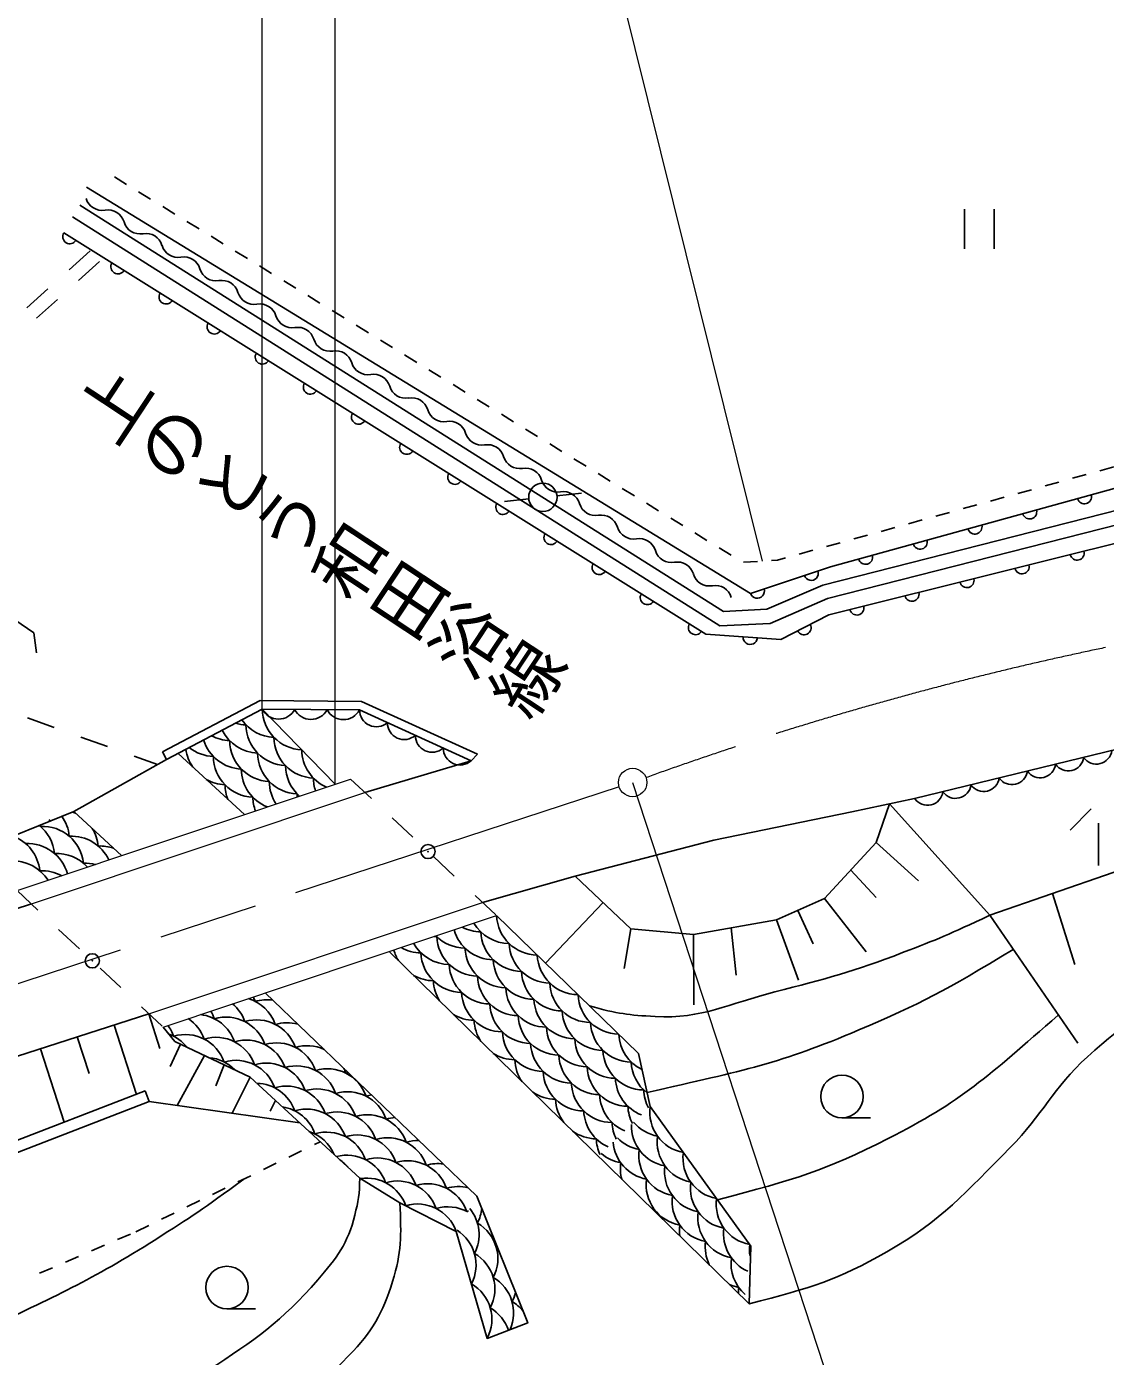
# Model space of a CAD drawing. Units: millimetres, scale not verified. Extents: x 40000 to 680000, y 20000 to 380000.
# Drawn here: x 151440 to 189462, y 266482 to 313347 of the extents above; entities that cross this region are included whole.
import ezdxf
from ezdxf.enums import TextEntityAlignment as Align

# ---------------------------------------------------------------- set-up
doc = ezdxf.new("R2010")
doc.units = ezdxf.units.MM
doc.header["$LTSCALE"] = 1000
doc.header["$PDMODE"] = 32
doc.header["$PDSIZE"] = 500
doc.linetypes.add('CHAIN', pattern=[18.5, 12, -1.5, 3.5, -1.5])
for name, color, linetype, lineweight in [('M-BGD', 7, 'Continuous', 25), ('M-BMK', 2, 'CHAIN', 13), ('M-BMK-SRVR', 3, 'Continuous', 13), ('M-STR-HTXT', 7, 'Continuous', 13), ('M-STR-STR1', 1, 'Continuous', 13)]:
    doc.layers.add(name, color=color, linetype=linetype, lineweight=lineweight)
doc.layers.add('M-OTRS', color=6, linetype='Continuous')
doc.styles.add('@ＭＳ ゴシック', font='')
doc.styles.get('@ＭＳ ゴシック').set_extended_font_data('@MS Gothic')

msp = doc.modelspace()

# ---------------------------------------------------------------- linework, layer by layer
at = {"layer": 'M-BGD'}
for p, q in [((154534, 308049), (154960, 307787)), ((153552, 307689), (176956, 293370)), ((155386, 307526), (155812, 307265)), ((156239, 307003), (156665, 306742)), ((184490, 306916), (184490, 305516)), ((185540, 306916), (185540, 305516)), ((157091, 306480), (157517, 306219)), ((157944, 305958), (158370, 305696)), ((152936, 304775), (153679, 305444)), ((158796, 305435), (159222, 305174)), ((153270, 304404), (154014, 305073)), ((159649, 304912), (160075, 304651)), ((160501, 304389), (160927, 304128)), ((151449, 303438), (152193, 304107)), ((151784, 303066), (152527, 303735)), ((161353, 303867), (161780, 303605)), ((162206, 303344), (162632, 303083)), ((163058, 302821), (163485, 302560)), ((163911, 302298), (164337, 302037)), ((164763, 301776), (165190, 301514)), ((165616, 301253), (166042, 300992)), ((166468, 300730), (166895, 300469)), ((167321, 300208), (167747, 299946)), ((168173, 299685), (168600, 299423)), ((169026, 299162), (169452, 298901)), ((169878, 298639), (170305, 298378)), ((170731, 298117), (171157, 297855)), ((171583, 297594), (172010, 297332)), ((189271, 297694), (189753, 297827)), ((187343, 297160), (187825, 297294)), ((188307, 297427), (188789, 297560)), ((169138, 296703), (168278, 296607)), ((170992, 296910), (170132, 296814)), ((172436, 297071), (172862, 296810)), ((185416, 296626), (185898, 296760)), ((186380, 296893), (186862, 297027)), ((173288, 296548), (173715, 296287)), ((183489, 296093), (183970, 296226)), ((184452, 296359), (184934, 296493)), ((174141, 296026), (174567, 295764)), ((182525, 295826), (183007, 295959)), ((174993, 295503), (175420, 295241)), ((180597, 295292), (181079, 295425)), ((181561, 295559), (182043, 295692)), ((175846, 294980), (176272, 294719)), ((178670, 294758), (179152, 294891)), ((179634, 295025), (180115, 295158)), ((176701, 294469), (177200, 294501)), ((177699, 294533), (177906, 294546)), ((177906, 294546), (178188, 294625)), ((159746, 289294), (162319, 286644)), ((151471, 288986), (152412, 288648)), ((153353, 288309), (154294, 287971)), ((156231, 287784), (156370, 287518)), ((155235, 287632), (156050, 287339)), ((156776, 287732), (159117, 285574)), ((153103, 285687), (154792, 284128)), ((188964, 285779), (188214, 285029)), ((152224, 285386), (152279, 285355)), ((189214, 283779), (189214, 285279)), ((181383, 284591), (182876, 283241)), ((180487, 283618), (181381, 282657)), ((179567, 282617), (181030, 280741)), ((187594, 282792), (188389, 280296)), ((112265, 269582), (151607, 282431)), ((171757, 282480), (169731, 280343)), ((178627, 282202), (179161, 281021)), ((177869, 281867), (178648, 279736)), ((185386, 282027), (188486, 277516)), ((172736, 281551), (172504, 280157)), ((174947, 281353), (174956, 278872)), ((176267, 281585), (176452, 279923)), ((155753, 278556), (125379, 268779)), ((155744, 278553), (156137, 277331)), ((154522, 278160), (155308, 275716)), ((153226, 277743), (153643, 276447)), ((156869, 277486), (156505, 276699)), ((151930, 277326), (152764, 274734)), ((157707, 277088), (156742, 275325)), ((158397, 276760), (158105, 276013)), ((159324, 276320), (158682, 275051)), ((124853, 263964), (155621, 275836)), ((155621, 275836), (155765, 275463)), ((124997, 263591), (155765, 275463)), ((155765, 275463), (161068, 274713)), ((160209, 275504), (160021, 275125)), ((180177, 274892), (181177, 274892)), ((160685, 273507), (161134, 273727)), ((161584, 273946), (161791, 274047)), ((159786, 273069), (160236, 273288)), ((158888, 272630), (159337, 272849)), ((157989, 272192), (158438, 272411)), ((157090, 271753), (157540, 271972)), ((156192, 271314), (156641, 271534)), ((155293, 270876), (155742, 271095)), ((154645, 270597), (155104, 270795)), ((152808, 269807), (153267, 270004)), ((153726, 270202), (154186, 270400)), ((151889, 269411), (152348, 269609)), ((158502, 268157), (159502, 268157))]:
    msp.add_line(p, q, dxfattribs=at)
for points in [[(152751, 306074), (175374, 291940), (178019, 291743), (179716, 292611), (204391, 298770), (209682, 300192), (232580, 308009), (256466, 316102), (256782, 315549), (270026, 321546), (279896, 326086), (284792, 326994), (290714, 327508), (292964, 327902), (294011, 328729), (293993, 329229), (293825, 332890), (293895, 335951), (294691, 340728), (295724, 345891)], [(176956, 293370), (179770, 294307), (194834, 298467), (207619, 301808), (217914, 304966), (226873, 307882), (239294, 312103), (252080, 316476), (255292, 317777), (242370, 329836), (241125, 331840)], [(153319, 307059), (176003, 292739), (177531, 292812), (179505, 293662), (208512, 301046), (219597, 304812), (235450, 310157), (258498, 318087), (270002, 322847), (274739, 325277), (279355, 327220), (283728, 328253), (292110, 329164), (293993, 329229)], [(153052, 306637), (175869, 292232), (177645, 292316), (179666, 293187), (208655, 300566), (219757, 304338), (235611, 309683), (258675, 317619), (270212, 322393), (274951, 324823), (279511, 326743), (283813, 327759), (292146, 328665), (294011, 328729)], [(167506, 282484), (170778, 283408), (175661, 284670), (180520, 285674), (182739, 286141), (201602, 290732), (207682, 292548), (214433, 294759), (231686, 300878), (249254, 307116), (242801, 300674), (236211, 298214), (234966, 296088), (233660, 295663)], [(144744, 296732), (151694, 291979), (151788, 291278)], [(181849, 285954), (185386, 282027), (200599, 287298), (209740, 289700), (214433, 294759)], [(156231, 287784), (159673, 289595), (163239, 289567), (167331, 287701)], [(156370, 287518), (159746, 289294), (163173, 289267), (167109, 287472)], [(111935, 270334), (124655, 275303), (133739, 279050), (144205, 282559), (149793, 284351), (153103, 285687), (156370, 287518)], [(163359, 286359), (167109, 287472), (167331, 287701)], [(170778, 283408), (172736, 281551), (174947, 281353), (177869, 281867), (179567, 282617), (181383, 284591), (181849, 285954)], [(168004, 282018), (173005, 277155), (173415, 275287), (176968, 270368), (176908, 268333), (164214, 280751)], [(159851, 279293), (167311, 272129), (169103, 267665), (167675, 267118), (166582, 270884), (164596, 271898), (163181, 272767), (159324, 276320), (156668, 277581), (156252, 278090)]]:
    msp.add_lwpolyline(points, dxfattribs=at)
for centre, radius in [((169635, 296759), 500), ((180177, 275642), 750), ((158502, 268907), 750)]:
    msp.add_circle(centre, radius, dxfattribs=at)
for centre, radius, start, end in [((154103, 307456), 590, 196.5086, 280.0364), ((154308, 306294), 590, 16.5086, 100.0364), ((152963, 305942), 250, 148.0036, 328.0036), ((155440, 306629), 590, 196.5086, 280.0364), ((155646, 305467), 590, 16.5086, 100.0364), ((156778, 305802), 590, 196.5086, 280.0364), ((156984, 304640), 590, 16.5086, 100.0364), ((154660, 304882), 250, 148.0036, 328.0036), ((158116, 304975), 590, 196.5086, 280.0364), ((158322, 303813), 590, 16.5086, 100.0364), ((156356, 303822), 250, 148.0036, 328.0036), ((159454, 304148), 590, 196.5086, 280.0364), ((159659, 302986), 590, 16.5086, 100.0364), ((158052, 302763), 250, 148.0036, 328.0036), ((160791, 303321), 590, 196.5086, 280.0364), ((160997, 302158), 590, 16.5086, 100.0364), ((162129, 302494), 590, 196.5086, 280.0364), ((159748, 301703), 250, 148.0036, 328.0036), ((162335, 301331), 590, 16.5086, 100.0364), ((163467, 301667), 590, 196.5086, 280.0364), ((163672, 300504), 590, 16.5086, 100.0364), ((161444, 300643), 250, 148.0036, 328.0036), ((164804, 300840), 590, 196.5086, 280.0364), ((165010, 299677), 590, 16.5086, 100.0364), ((163140, 299583), 250, 148.0036, 328.0036), ((166142, 300013), 590, 196.5086, 280.0364), ((166348, 298850), 590, 16.5086, 100.0364), ((167480, 299186), 590, 196.5086, 280.0364), ((164837, 298524), 250, 148.0036, 328.0036), ((167685, 298023), 590, 16.5086, 100.0364), ((168817, 298359), 590, 196.5086, 280.0364), ((166533, 297464), 250, 148.0036, 328.0036), ((169023, 297196), 590, 16.5086, 100.0364), ((170155, 297532), 590, 196.5086, 280.0364), ((170361, 296369), 590, 16.5086, 100.0364), ((188719, 296778), 250, 195.4407, 15.4407), ((168229, 296404), 250, 148.0036, 328.0036), ((171493, 296704), 590, 196.5086, 280.0364), ((186791, 296246), 250, 195.4407, 15.4407), ((171699, 295542), 590, 16.5086, 100.0364), ((184863, 295713), 250, 195.4407, 15.4407), ((169925, 295344), 250, 148.0036, 328.0036), ((172831, 295877), 590, 196.5086, 280.0364), ((173036, 294715), 590, 16.5086, 100.0364), ((174168, 295050), 590, 196.5086, 280.0364), ((182935, 295181), 250, 195.4407, 15.4407), ((188464, 294795), 250, 194.0147, 14.0147), ((171621, 294285), 250, 148.0036, 328.0036), ((174374, 293888), 590, 16.5086, 100.0364), ((181007, 294648), 250, 195.4407, 15.4407), ((186524, 294311), 250, 194.0147, 14.0147), ((175506, 294223), 590, 196.5086, 280.0364), ((179090, 294080), 250, 198.4114, 18.4114), ((184583, 293826), 250, 194.0147, 14.0147), ((175712, 293061), 590, 16.5086, 100.0364), ((177193, 293449), 250, 198.4114, 18.4114), ((182643, 293342), 250, 194.0147, 14.0147), ((173317, 293225), 250, 148.0036, 328.0036), ((180702, 292858), 250, 194.0147, 14.0147), ((175014, 292165), 250, 148.0036, 328.0036), ((178840, 292163), 250, 207.0956, 27.0955), ((176945, 291823), 250, 175.7321, 355.7321), ((161196, 289308), 1450, 180.5525, 267.7579), ((160319, 289581), 641, 206.5599, 332.5518), ((161461, 289572), 641, 206.5599, 332.5518), ((162604, 289563), 641, 206.5599, 332.5518), ((163766, 289264), 593, 179.6663, 311.3), ((159228, 290186), 1450, 253.0061, 267.7581), ((160212, 289747), 1450, 215.023, 267.7581), ((160622, 288751), 1450, 180.5525, 267.7581), ((164750, 288815), 593, 179.6663, 311.3), ((158654, 289628), 1450, 241.4212, 267.7581), ((159638, 289190), 1450, 206.0747, 267.7581), ((161605, 288312), 1450, 180.5525, 267.7581), ((165734, 288366), 593, 179.6663, 311.3), ((158490, 288075), 1450, 187.8184, 214.5162), ((158080, 289071), 1450, 231.2403, 267.7581), ((159064, 288632), 1450, 197.085, 267.7581), ((160048, 288193), 1450, 180.5525, 267.7581), ((162589, 287873), 1450, 180.5526, 246.6445), ((166718, 287917), 593, 179.6663, 311.3), ((189145, 287904), 548, 214.8479, 352.5072), ((159474, 287636), 1450, 180.5525, 267.7581), ((161031, 287755), 1450, 180.5525, 267.7581), ((162015, 287316), 1450, 180.5525, 228.879), ((187160, 287421), 548, 214.8479, 352.5072), ((188153, 287662), 548, 214.8479, 352.5072), ((158490, 288075), 1450, 240.1494, 267.7581), ((160457, 287197), 1450, 180.5525, 248.7455), ((162998, 286877), 1450, 180.5525, 198.708), ((185174, 286938), 548, 214.8479, 352.5072), ((186167, 287179), 548, 214.8479, 352.5072), ((159883, 286640), 1450, 180.5525, 201.3114), ((161441, 286759), 1450, 180.5525, 213.9643), ((183189, 286454), 548, 214.8479, 352.5072), ((184182, 286696), 548, 214.8479, 352.5072), ((160867, 286201), 1450, 180.5525, 200.0805), ((162424, 286320), 1450, 180.5525, 184.8845), ((151502, 284666), 1450, 5.86, 35.8865), ((152522, 284320), 1450, 62.5317, 68.4381), ((150982, 284058), 1450, 5.86, 51.6447), ((150482, 285012), 1450, 5.86, 7.8449), ((152002, 283712), 1450, 5.86, 93.0656), ((152522, 284320), 1450, 5.86, 32.0344), ((150463, 283450), 1450, 5.86, 70.5274), ((151482, 283104), 1450, 15.4276, 93.0656), ((153022, 283366), 1450, 24.9097, 93.0656), ((154042, 283020), 1450, 71.4534, 93.0656), ((152502, 282758), 1450, 41.8083, 93.0656), ((150963, 282496), 1450, 31.8221, 93.0656), ((151983, 282150), 1450, 61.3248, 93.0656), ((153522, 282412), 1450, 76.1786, 93.0656), ((168457, 282484), 1450, 210.3765, 269.4606), ((169453, 282075), 1450, 182.255, 269.4606), ((165907, 282729), 1450, 265.9291, 269.4606), ((166904, 282320), 1450, 224.4555, 269.4606), ((167343, 281336), 1450, 182.255, 269.4606), ((167900, 281910), 1450, 195.7535, 269.4606), ((167461, 282894), 1450, 242.2446, 269.4606), ((168896, 281501), 1450, 182.255, 269.4606), ((165789, 281172), 1450, 194.4983, 210.8366), ((165350, 282155), 1450, 240.5338, 269.4606), ((166346, 281746), 1450, 209.0988, 269.4606), ((168339, 280927), 1450, 182.255, 269.4606), ((169892, 281091), 1450, 182.255, 269.4606), ((166785, 280762), 1450, 182.255, 269.4606), ((167782, 280353), 1450, 182.255, 269.4606), ((169335, 280517), 1450, 182.255, 269.4606), ((170449, 281666), 1450, 225.7199, 225.9959), ((170888, 280682), 1450, 182.255, 269.275), ((165789, 281172), 1450, 240.4191, 269.4606), ((168778, 279943), 1450, 182.255, 269.4606), ((170331, 280108), 1450, 182.255, 269.4606), ((167224, 279779), 1450, 182.255, 212.1346), ((169774, 279534), 1450, 182.255, 269.4606), ((171327, 279699), 1450, 182.255, 269.4606), ((157763, 277801), 1450, 19.3508, 49.7916), ((158835, 277702), 1450, 19.3508, 73.4198), ((158126, 278513), 1450, 19.3508, 26.1326), ((159908, 277604), 1450, 81.7387, 106.5564), ((168221, 279369), 1450, 182.255, 269.4606), ((169217, 278960), 1450, 182.255, 269.4606), ((170770, 279125), 1450, 182.255, 269.4606), ((172324, 279289), 1450, 182.4414, 269.1292), ((156326, 277187), 1450, 19.3508, 55.8789), ((157399, 277088), 1450, 19.3508, 83.4677), ((156690, 277899), 1450, 19.3508, 31.2381), ((158471, 276990), 1450, 19.3508, 106.5564), ((167224, 279779), 1450, 239.1211, 269.4606), ((170213, 278550), 1450, 182.255, 269.4606), ((171766, 278715), 1450, 182.255, 269.4606), ((155254, 277285), 1450, 19.3508, 36.449), ((159544, 276891), 1450, 19.3508, 106.5564), ((160616, 276793), 1450, 74.7418, 106.5564), ((168660, 278386), 1450, 182.255, 213.5687), ((169656, 277976), 1450, 182.255, 269.4606), ((171209, 278141), 1450, 182.255, 269.4606), ((172763, 278306), 1450, 182.255, 269.4606), ((155963, 276474), 1450, 38.564, 69.9659), ((157035, 276376), 1450, 19.3508, 106.5564), ((158108, 276277), 1450, 19.3508, 106.5564), ((159180, 276179), 1450, 19.3508, 106.5564), ((160253, 276080), 1450, 19.3508, 106.5564), ((170652, 277567), 1450, 182.255, 269.4606), ((172205, 277732), 1450, 182.255, 269.4606), ((173759, 277896), 1450, 182.5871, 244.2756), ((157744, 275565), 1450, 44.3204, 84.8675), ((161325, 275982), 1450, 65.6065, 106.5564), ((168660, 278386), 1450, 237.687, 269.4606), ((171648, 277158), 1450, 182.255, 269.4606), ((173202, 277322), 1450, 182.255, 269.4606), ((158816, 275466), 1450, 19.3508, 106.5564), ((159889, 275368), 1450, 19.3508, 106.5564), ((160961, 275269), 1450, 19.3508, 106.5564), ((162034, 275171), 1450, 19.3508, 106.5564), ((161325, 275982), 1450, 19.3508, 26.7108), ((170095, 276993), 1450, 182.255, 215.1949), ((171091, 276583), 1450, 182.255, 269.4606), ((172644, 276748), 1450, 182.255, 269.4606), ((174198, 276913), 1450, 182.255, 232.2514), ((159525, 274655), 1450, 19.3508, 88.7275), ((163107, 275072), 1450, 103.1752, 106.5564), ((172087, 276174), 1450, 182.255, 269.4606), ((173641, 276339), 1450, 182.255, 248.3638), ((160598, 274557), 1450, 19.3508, 106.5564), ((161670, 274458), 1450, 19.3508, 106.5564), ((162743, 274360), 1450, 19.3508, 106.5564), ((163815, 274261), 1450, 98.6257, 106.5564), ((170095, 276993), 1450, 236.0608, 269.4606), ((173083, 275765), 1450, 182.255, 247.1246), ((174637, 275929), 1450, 182.255, 208.5152), ((160234, 273844), 1450, 19.3508, 81.1981), ((161306, 273746), 1450, 19.3508, 106.5564), ((162379, 273647), 1450, 19.3508, 106.5564), ((171530, 275600), 1450, 182.255, 217.1228), ((172526, 275191), 1450, 182.255, 245.8968), ((174080, 275355), 1450, 182.255, 207.3376), ((174852, 275092), 1450, 172.235, 259.4404), ((163451, 273549), 1450, 19.3508, 106.5564), ((164524, 273450), 1450, 93.7791, 106.5564), ((173523, 274781), 1450, 182.255, 206.1528), ((174203, 274623), 1450, 178.8216, 259.4406), ((173942, 275668), 1450, 220.2424, 259.4406), ((160943, 273033), 1450, 22.9405, 71.7532), ((162015, 272935), 1450, 19.3508, 106.5564), ((163088, 272836), 1450, 19.3508, 106.5564), ((164160, 272738), 1450, 19.3508, 106.5564), ((171530, 275600), 1450, 234.1329, 269.4606), ((173294, 275200), 1450, 224.626, 259.4406), ((175113, 274047), 1450, 172.235, 259.4406), ((165233, 272639), 1450, 88.5243, 106.5564), ((172965, 274207), 1450, 182.255, 204.9602), ((173555, 274155), 1450, 184.7227, 259.4406), ((174465, 273578), 1450, 172.235, 259.4406), ((162724, 272124), 1450, 19.3508, 104.6933), ((161651, 272222), 1450, 39.5642, 55.1295), ((163796, 272025), 1450, 19.3508, 106.5564), ((164869, 271927), 1450, 19.3508, 106.5564), ((165942, 271828), 1450, 82.6756, 106.5564), ((172645, 274731), 1450, 229.0144, 259.4406), ((173816, 273110), 1450, 172.235, 195.3836), ((176023, 273470), 1450, 172.2352, 259.4401), ((163433, 271313), 1450, 19.3508, 98.6709), ((175374, 273002), 1450, 172.235, 259.4406), ((164505, 271214), 1450, 19.3508, 106.5564), ((165578, 271116), 1450, 19.3508, 106.5564), ((166650, 271017), 1450, 75.8736, 106.5564), ((174726, 272533), 1450, 172.235, 259.4406), ((176284, 272425), 1450, 172.235, 259.4406), ((165214, 270403), 1450, 19.3508, 106.5564), ((175636, 271957), 1450, 172.235, 259.4406), ((177194, 271849), 1450, 172.2355, 259.4398), ((166287, 270305), 1450, 61.134, 106.5564), ((167359, 270207), 1450, 103.9579, 106.5564), ((165936, 270778), 1450, 332.5863, 39.3049), ((166041, 271850), 1450, 332.5863, 354.0331), ((173816, 273110), 1450, 255.8721, 259.4406), ((174987, 271489), 1450, 172.235, 174.63), ((176545, 271380), 1450, 172.235, 259.4406), ((165831, 269706), 1450, 332.5863, 57.5343), ((166599, 269929), 1450, 332.5863, 59.792), ((175897, 270912), 1450, 172.235, 187.2493), ((177455, 270804), 1450, 172.235, 245.8117), ((176807, 270336), 1450, 172.235, 205.4295), ((178365, 270227), 1450, 172.2357, 187.6911), ((166494, 268858), 1450, 332.5863, 59.792), ((166704, 271001), 1450, 332.5863, 334.5588), ((167262, 269081), 1450, 57.3273, 59.792), ((177716, 269759), 1450, 172.235, 228.8567), ((166388, 267786), 1450, 332.5863, 59.792), ((167156, 268009), 1450, 336.4005, 59.792), ((176807, 270336), 1450, 245.8262, 259.4406), ((167262, 269081), 1450, 332.5863, 346.4098), ((177978, 268714), 1450, 172.235, 180.374), ((167051, 266937), 1450, 18.821, 59.792), ((167819, 267160), 1450, 39.873, 59.792)]:
    msp.add_arc(centre, radius, start, end, dxfattribs=at)
for points, knots in [([(176908, 268333), (179124, 268910), (180001, 269165), (181761, 270170), (183691, 271270), (184540, 272264), (186104, 273841), (187259, 275007), (187615, 275935), (188828, 277039), (190225, 278310), (191176, 278848), (192849, 279722), (194564, 280618), (195606, 280969), (197444, 281574), (199275, 282178), (200326, 282439), (202193, 282919), (202896, 283100), (203299, 283160), (204008, 283315), (205810, 283707), (206820, 283927), (208623, 284320), (209166, 284439), (209336, 284476), (210014, 284624)], [0, 0, 0, 0, 1, 1, 1, 2, 2, 2, 3, 3, 3, 4, 4, 4, 5, 5, 5, 6, 6, 6, 7, 7, 7, 8, 8, 8, 9, 9, 9, 9]), ([(171277, 278835), (172266, 278556), (172675, 278510), (173589, 278460), (175271, 278370), (176180, 278916), (177813, 279329), (179596, 279780), (180596, 280054), (182314, 280711), (183533, 281177), (183959, 281357), (185386, 282027)], [0, 0, 0, 0, 1, 1, 1, 2, 2, 2, 3, 3, 3, 4, 4, 4, 4]), ([(173307, 275779), (176796, 276581), (177976, 276796), (180774, 277987), (182979, 278925), (183798, 279367), (186215, 280822)], [0, 0, 0, 0, 1, 1, 1, 2, 2, 2, 2]), ([(175789, 272000), (178559, 272722), (179575, 273031), (181801, 274157), (184385, 275465), (185298, 276327), (187802, 278512)], [0, 0, 0, 0, 1, 1, 1, 2, 2, 2, 2]), ([(109648, 247497), (111582, 248270), (112077, 248468), (113626, 249107), (115209, 249760), (116149, 250013), (117665, 250808), (118732, 251367), (119274, 251780), (120277, 252448), (121389, 253188), (121920, 253742), (123071, 254422), (124844, 255468), (125936, 255873), (127778, 256790), (130039, 257916), (131304, 258549), (133579, 259645), (135056, 260357), (135849, 260837), (137375, 261437), (138593, 261916), (139289, 262173), (140564, 262470), (142232, 262857), (143208, 262856), (144907, 263077), (146862, 263331), (147971, 263373), (149918, 263684), (151698, 263969), (152720, 264062), (154443, 264595), (155815, 265020), (156639, 265210), (157844, 265992), (159483, 267057), (160420, 267705), (161701, 269181), (162373, 269956), (162764, 270463), (163007, 271459), (163129, 271960), (163175, 272192), (163181, 272767)], [0, 0, 0, 0, 1, 1, 1, 2, 2, 2, 3, 3, 3, 4, 4, 4, 5, 5, 5, 6, 6, 6, 7, 7, 7, 8, 8, 8, 9, 9, 9, 10, 10, 10, 11, 11, 11, 12, 12, 12, 13, 13, 13, 14, 14, 14, 15, 15, 15, 15]), ([(109415, 250112), (111011, 250308), (111619, 250391), (112936, 250890), (114311, 251412), (115003, 251911), (116206, 252759), (117390, 253593), (117809, 254368), (118986, 255212), (119872, 255846), (120492, 256002), (121462, 256497), (123415, 257492), (124494, 258081), (126485, 258996), (128054, 259717), (128967, 260044), (130573, 260678), (131997, 261240), (132794, 261557), (134241, 262056), (136757, 262925), (138224, 263230), (140759, 264042), (142498, 264600), (143483, 264884), (145197, 265514), (147080, 266205), (148148, 266575), (149963, 267430), (152371, 268563), (153744, 269180), (155990, 270607), (157230, 271394), (157671, 271678), (159093, 272730)], [0, 0, 0, 0, 1, 1, 1, 2, 2, 2, 3, 3, 3, 4, 4, 4, 5, 5, 5, 6, 6, 6, 7, 7, 7, 8, 8, 8, 9, 9, 9, 10, 10, 10, 11, 11, 11, 12, 12, 12, 12]), ([(83227, 237651), (84884, 237964), (85344, 238056), (86686, 238383), (88246, 238763), (89086, 239100), (90638, 239512), (93152, 240181), (94592, 240431), (97105, 241103), (99201, 241665), (100365, 242017), (102442, 242643), (103911, 243086), (104741, 243317), (106189, 243824), (107788, 244383), (108726, 244610), (110244, 245363), (111887, 246180), (112496, 247175), (114144, 247981), (116517, 249141), (118158, 248939), (120662, 249777), (121877, 250184), (122603, 250319), (123742, 250906), (126495, 252328), (127786, 253559), (130465, 255115), (132962, 256566), (134370, 257376), (136983, 258605), (138253, 259202), (138972, 259547), (140320, 259939), (142117, 260463), (143190, 260486), (145041, 260761), (147740, 261160), (149298, 261085), (151970, 261633), (154519, 262156), (156002, 262386), (158386, 263429), (160311, 264273), (161340, 264996), (162800, 266509), (163623, 267363), (163994, 267992), (164339, 269126), (164656, 270166), (164649, 270703), (164596, 271898)], [0, 0, 0, 0, 1, 1, 1, 2, 2, 2, 3, 3, 3, 4, 4, 4, 5, 5, 5, 6, 6, 6, 7, 7, 7, 8, 8, 8, 9, 9, 9, 10, 10, 10, 11, 11, 11, 12, 12, 12, 13, 13, 13, 14, 14, 14, 15, 15, 15, 16, 16, 16, 17, 17, 17, 18, 18, 18, 18])]:
    msp.add_open_spline(points, degree=3, knots=knots, dxfattribs=at)
at = {"layer": 'M-BMK'}
msp.add_line((172323, 286552), (117839, 268708), dxfattribs=at)
msp.add_arc((213939, 174105), 119883, 101.78137, 109.83164, dxfattribs=at)
at = {"layer": 'M-BMK-SRVR'}
msp.add_circle((172798, 286707), 500, dxfattribs=at)
at = {"layer": 'M-OTRS'}
for p in [(165590, 284274), (153755, 280424)]:
    msp.add_point(p, dxfattribs=at)
at = {"layer": 'M-STR-HTXT'}
for p, q in [((177382, 294513), (167206, 335386)), ((159746, 289294), (159746, 324729)), ((162319, 286644), (162319, 324729)), ((172798, 286707), (183175, 255023))]:
    msp.add_line(p, q, dxfattribs=at)
at = {"layer": 'M-STR-STR1'}
for p, q in [((151108, 282897), (162861, 286825)), ((162861, 286825), (163591, 286142)), ((151607, 282431), (163359, 286359)), ((164322, 285459), (165053, 284777)), ((165783, 284094), (166514, 283411)), ((151108, 282897), (151839, 282214)), ((167244, 282728), (167975, 282045)), ((155753, 278556), (167506, 282484)), ((156252, 278090), (168004, 282018)), ((152569, 281532), (153300, 280849)), ((154031, 280166), (154761, 279483)), ((155492, 278800), (156222, 278117))]:
    msp.add_line(p, q, dxfattribs=at)

# ---------------------------------------------------------------- texts
at = {"layer": 'M-BGD', "style": '@ＭＳ ゴシック'}
msp.add_text('上のとう和田浴線', height=1833, rotation=326.54, dxfattribs=at).set_placement((152612, 299486), align=Align.BOTTOM_LEFT)

doc.saveas('drawing.dxf')
